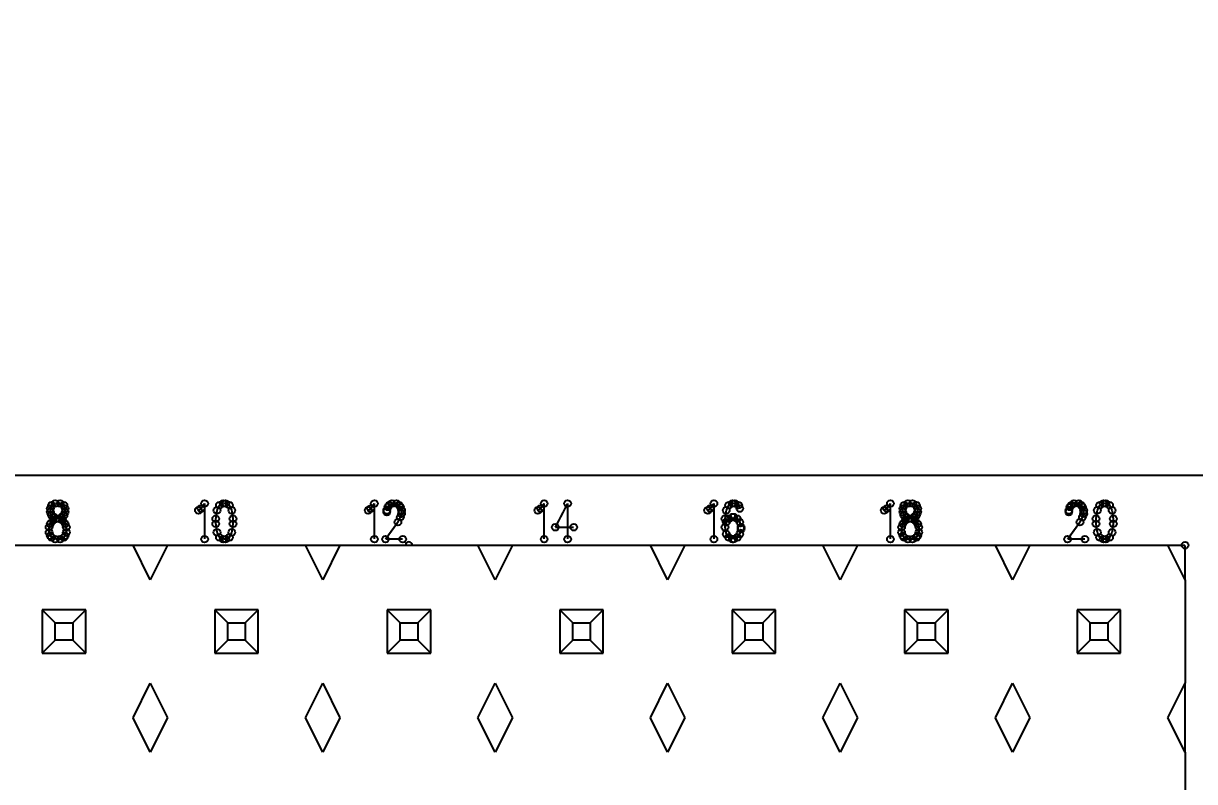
# Model space of a CAD drawing. Header units: millimetres. Extents: x 0 to 297, y 0 to 210.
# Drawn here: x 75.63 to 92.88, y 136.28 to 147.44 of the extents above; entities that cross this region are included whole.
import ezdxf

# ---------------------------------------------------------------- set-up
doc = ezdxf.new("R2010")
doc.units = ezdxf.units.MM
doc.header["$LTSCALE"] = 16.335
doc.layers.get('0').update_dxf_attribs({"linetype": 'CONTINUOUS'})
doc.layers.add('1', color=7, linetype='CONTINUOUS')
doc.styles.get("Standard").update_dxf_attribs({"font": 'txt', "width": 0.8})
doc.dimstyles.new('DIMSTYLE_3', dxfattribs={"dimtxt": 4, "dimasz": 4.8, "dimexe": 3, "dimexo": 1.6, "dimgap": 2, "dimtad": 0, "dimtih": 1, "dimtoh": 1, "dimdsep": 46, "dimtxsty": 'Standard', "dimblk": '_FILLED', "dimblk1": '_FILLED', "dimblk2": '_FILLED', "dimcen": 0.09, "dimadec": 0, "dimazin": 0, "dimtp": 0.3, "dimtm": 0.3, "dimtfac": 1, "dimtofl": 0, "dimtmove": 0, "dimatfit": 3, "dimldrblk": '_FILLED', "dimfxl": 1, "dimtolj": 1, "dimarcsym": 0})

# ---------------------------------------------------------------- blocks, each defined once
blk = doc.blocks.new('_FILLED')
at = {"color": 0, "linetype": 'ByBlock'}
blk.add_solid([(0, 0), (-1, 0.1667), (-1, -0.1667)], dxfattribs=at)
blk = doc.blocks.new('*D5')
at = {"color": 2, "linetype": 'Continuous'}
for p, q in [((21.809, 137.888), (21.809, 154.75)), ((117.809, 137.888), (117.809, 154.75)), ((21.809, 151.75), (64.609, 151.75)), ((117.809, 151.75), (75.009, 151.75))]:
    blk.add_line(p, q, dxfattribs=at)
at = {"color": 2, "linetype": 'Continuous', "xscale": 4.8, "yscale": 4.8, "zscale": 4.8, "rotation": 180}
blk.add_blockref('_FILLED', (21.809, 151.75), dxfattribs=at)
at = {"color": 2, "linetype": 'Continuous', "xscale": 4.8, "yscale": 4.8, "zscale": 4.8}
blk.add_blockref('_FILLED', (117.809, 151.75), dxfattribs=at)
at = {"color": 2, "linetype": 'Continuous', "insert": (69.809, 153.75), "char_height": 4, "width": 6.4, "attachment_point": 2, "line_spacing_factor": 0.9}
blk.add_mtext('96', dxfattribs=at)
blk = doc.blocks.new('*D6')
at = {"color": 2, "linetype": 'Continuous'}
for p, q in [((17.309, 140.389), (17.309, 166.61)), ((122.309, 140.389), (122.309, 166.61)), ((17.309, 163.61), (63.009, 163.61)), ((122.309, 163.61), (76.609, 163.61))]:
    blk.add_line(p, q, dxfattribs=at)
at = {"color": 2, "linetype": 'Continuous', "xscale": 4.8, "yscale": 4.8, "zscale": 4.8, "rotation": 180}
blk.add_blockref('_FILLED', (17.309, 163.61), dxfattribs=at)
at = {"color": 2, "linetype": 'Continuous', "xscale": 4.8, "yscale": 4.8, "zscale": 4.8}
blk.add_blockref('_FILLED', (122.309, 163.61), dxfattribs=at)
at = {"color": 2, "linetype": 'Continuous', "insert": (69.809, 165.61), "char_height": 4, "width": 9.6, "attachment_point": 2, "line_spacing_factor": 0.9}
blk.add_mtext('105', dxfattribs=at)

msp = doc.modelspace()

# ---------------------------------------------------------------- linework, layer by layer
at = {"layer": '1', "color": 7, "linetype": 'Continuous'}
for p, q in [((19.309, 140.789), (120.309, 140.789)), ((75.213, 139.759), (77.245, 139.759)), ((77.499, 139.251), (77.245, 139.759)), ((77.753, 139.759), (77.499, 139.251)), ((77.753, 139.759), (79.785, 139.759)), ((80.039, 139.251), (79.785, 139.759)), ((80.293, 139.759), (80.039, 139.251)), ((80.293, 139.759), (82.325, 139.759)), ((82.579, 139.251), (82.325, 139.759)), ((82.833, 139.759), (82.579, 139.251)), ((82.833, 139.759), (84.865, 139.759)), ((85.119, 139.251), (84.865, 139.759)), ((85.373, 139.759), (85.119, 139.251)), ((85.373, 139.759), (87.405, 139.759)), ((87.659, 139.251), (87.405, 139.759)), ((87.913, 139.759), (87.659, 139.251)), ((87.913, 139.759), (89.945, 139.759)), ((90.199, 139.251), (89.945, 139.759)), ((90.453, 139.759), (90.199, 139.251)), ((90.453, 139.759), (92.485, 139.759)), ((92.739, 139.251), (92.485, 139.759)), ((92.739, 139.251), (92.739, 137.727)), ((75.909, 138.809), (75.909, 138.169)), ((75.909, 138.809), (76.1, 138.618)), ((76.549, 138.809), (75.909, 138.809)), ((76.549, 138.809), (76.359, 138.618)), ((76.549, 138.169), (76.549, 138.809)), ((78.449, 138.809), (78.449, 138.169)), ((79.089, 138.809), (78.449, 138.809)), ((78.449, 138.809), (78.64, 138.618)), ((79.089, 138.809), (78.899, 138.618)), ((79.089, 138.169), (79.089, 138.809)), ((80.989, 138.809), (80.989, 138.169)), ((81.629, 138.809), (80.989, 138.809)), ((80.989, 138.809), (81.18, 138.618)), ((81.629, 138.809), (81.439, 138.618)), ((81.629, 138.169), (81.629, 138.809)), ((83.529, 138.809), (83.529, 138.169)), ((84.169, 138.809), (83.529, 138.809)), ((83.529, 138.809), (83.72, 138.618)), ((84.169, 138.809), (83.979, 138.618)), ((84.169, 138.169), (84.169, 138.809)), ((86.069, 138.809), (86.069, 138.169)), ((86.709, 138.809), (86.069, 138.809)), ((86.069, 138.809), (86.26, 138.618)), ((86.709, 138.809), (86.519, 138.618)), ((86.709, 138.169), (86.709, 138.809)), ((88.609, 138.809), (88.609, 138.169)), ((89.249, 138.809), (88.609, 138.809)), ((88.609, 138.809), (88.8, 138.618)), ((89.249, 138.809), (89.059, 138.618)), ((89.249, 138.169), (89.249, 138.809)), ((91.149, 138.809), (91.149, 138.169)), ((91.789, 138.809), (91.149, 138.809)), ((91.149, 138.809), (91.34, 138.618)), ((91.789, 138.809), (91.599, 138.618)), ((91.789, 138.169), (91.789, 138.809)), ((76.1, 138.359), (76.1, 138.618)), ((76.1, 138.618), (76.359, 138.618)), ((76.359, 138.618), (76.359, 138.359)), ((78.64, 138.359), (78.64, 138.618)), ((78.64, 138.618), (78.899, 138.618)), ((78.899, 138.618), (78.899, 138.359)), ((81.18, 138.359), (81.18, 138.618)), ((81.18, 138.618), (81.439, 138.618)), ((81.439, 138.618), (81.439, 138.359)), ((83.72, 138.359), (83.72, 138.618)), ((83.72, 138.618), (83.979, 138.618)), ((83.979, 138.618), (83.979, 138.359)), ((86.26, 138.359), (86.26, 138.618)), ((86.26, 138.618), (86.519, 138.618)), ((86.519, 138.618), (86.519, 138.359)), ((88.8, 138.359), (88.8, 138.618)), ((88.8, 138.618), (89.059, 138.618)), ((89.059, 138.618), (89.059, 138.359)), ((91.34, 138.359), (91.34, 138.618)), ((91.34, 138.618), (91.599, 138.618)), ((91.599, 138.618), (91.599, 138.359)), ((76.1, 138.359), (75.909, 138.169)), ((76.359, 138.359), (76.1, 138.359)), ((76.359, 138.359), (76.549, 138.169)), ((78.64, 138.359), (78.449, 138.169)), ((78.899, 138.359), (78.64, 138.359)), ((78.899, 138.359), (79.089, 138.169)), ((81.18, 138.359), (80.989, 138.169)), ((81.439, 138.359), (81.18, 138.359)), ((81.439, 138.359), (81.629, 138.169)), ((83.72, 138.359), (83.529, 138.169)), ((83.979, 138.359), (83.72, 138.359)), ((83.979, 138.359), (84.169, 138.169)), ((86.26, 138.359), (86.069, 138.169)), ((86.519, 138.359), (86.26, 138.359)), ((86.519, 138.359), (86.709, 138.169)), ((88.8, 138.359), (88.609, 138.169)), ((89.059, 138.359), (88.8, 138.359)), ((89.059, 138.359), (89.249, 138.169)), ((91.34, 138.359), (91.149, 138.169)), ((91.599, 138.359), (91.34, 138.359)), ((91.599, 138.359), (91.789, 138.169)), ((75.909, 138.169), (76.549, 138.169)), ((78.449, 138.169), (79.089, 138.169)), ((80.989, 138.169), (81.629, 138.169)), ((83.529, 138.169), (84.169, 138.169)), ((86.069, 138.169), (86.709, 138.169)), ((88.609, 138.169), (89.249, 138.169)), ((91.149, 138.169), (91.789, 138.169)), ((77.245, 137.219), (77.499, 137.727)), ((77.499, 137.727), (77.753, 137.219)), ((79.785, 137.219), (80.039, 137.727)), ((80.039, 137.727), (80.293, 137.219)), ((82.325, 137.219), (82.579, 137.727)), ((82.579, 137.727), (82.833, 137.219)), ((84.865, 137.219), (85.119, 137.727)), ((85.119, 137.727), (85.373, 137.219)), ((87.405, 137.219), (87.659, 137.727)), ((87.659, 137.727), (87.913, 137.219)), ((89.945, 137.219), (90.199, 137.727)), ((90.199, 137.727), (90.453, 137.219)), ((92.485, 137.219), (92.739, 137.727)), ((77.499, 136.711), (77.245, 137.219)), ((77.753, 137.219), (77.499, 136.711)), ((80.039, 136.711), (79.785, 137.219)), ((80.293, 137.219), (80.039, 136.711)), ((82.579, 136.711), (82.325, 137.219)), ((82.833, 137.219), (82.579, 136.711)), ((85.119, 136.711), (84.865, 137.219)), ((85.373, 137.219), (85.119, 136.711)), ((87.659, 136.711), (87.405, 137.219)), ((87.913, 137.219), (87.659, 136.711)), ((90.199, 136.711), (89.945, 137.219)), ((90.453, 137.219), (90.199, 136.711)), ((92.739, 136.711), (92.485, 137.219)), ((92.739, 136.711), (92.739, 135.187))]:
    msp.add_line(p, q, dxfattribs=at)
at = {"layer": '1', "color": 9, "linetype": 'Continuous', "const_width": 0.0297}
for points in [[(19.309, 140.788), (120.309, 140.788)], [(76.045, 140.348), (76.027, 140.298)], [(76.027, 140.298), (76.027, 140.248)], [(76.027, 140.248), (76.045, 140.198)], [(76.1, 140.373), (76.045, 140.348)], [(76.173, 140.373), (76.1, 140.373)], [(76.227, 140.348), (76.173, 140.373)], [(76.246, 140.298), (76.227, 140.348)], [(76.227, 140.198), (76.246, 140.248)], [(76.246, 140.248), (76.246, 140.298)], [(78.209, 140.273), (78.246, 140.298)], [(78.246, 140.298), (78.3, 140.373)], [(78.3, 140.373), (78.3, 139.848)], [(78.482, 140.273), (78.464, 140.148)], [(78.518, 140.348), (78.482, 140.273)], [(78.573, 140.373), (78.518, 140.348)], [(78.609, 140.373), (78.573, 140.373)], [(78.664, 140.348), (78.609, 140.373)], [(78.7, 140.273), (78.664, 140.348)], [(78.718, 140.148), (78.7, 140.273)], [(80.709, 140.273), (80.746, 140.298)], [(80.746, 140.298), (80.8, 140.373)], [(80.8, 140.373), (80.8, 139.848)], [(80.982, 140.273), (81, 140.323)], [(81, 140.323), (81.018, 140.348)], [(81.018, 140.348), (81.055, 140.373)], [(81.055, 140.373), (81.127, 140.373)], [(81.127, 140.373), (81.164, 140.348)], [(81.164, 140.348), (81.182, 140.323)], [(81.182, 140.323), (81.2, 140.273)], [(81.2, 140.223), (81.182, 140.173)], [(81.2, 140.273), (81.2, 140.223)], [(83.209, 140.273), (83.246, 140.298)], [(83.246, 140.298), (83.3, 140.373)], [(83.3, 140.373), (83.3, 139.848)], [(83.646, 140.373), (83.464, 140.023)], [(83.646, 140.373), (83.646, 139.848)], [(85.709, 140.273), (85.745, 140.298)], [(85.745, 140.298), (85.8, 140.373)], [(85.8, 140.373), (85.8, 139.848)], [(85.982, 140.273), (85.964, 140.148)], [(86.018, 140.348), (85.982, 140.273)], [(86.073, 140.373), (86.018, 140.348)], [(86.109, 140.373), (86.073, 140.373)], [(86.164, 140.348), (86.109, 140.373)], [(86.182, 140.298), (86.164, 140.348)], [(88.309, 140.273), (88.346, 140.298)], [(88.346, 140.298), (88.4, 140.373)], [(88.4, 140.373), (88.4, 139.848)], [(88.6, 140.348), (88.582, 140.298)], [(88.582, 140.298), (88.582, 140.248)], [(88.582, 140.248), (88.6, 140.198)], [(88.655, 140.373), (88.6, 140.348)], [(88.727, 140.373), (88.655, 140.373)], [(88.782, 140.348), (88.727, 140.373)], [(88.8, 140.298), (88.782, 140.348)], [(88.782, 140.198), (88.8, 140.248)], [(88.8, 140.248), (88.8, 140.298)], [(91.027, 140.273), (91.045, 140.323)], [(91.045, 140.323), (91.064, 140.348)], [(91.064, 140.348), (91.1, 140.373)], [(91.1, 140.373), (91.173, 140.373)], [(91.173, 140.373), (91.209, 140.348)], [(91.209, 140.348), (91.227, 140.323)], [(91.227, 140.323), (91.246, 140.273)], [(91.246, 140.223), (91.227, 140.173)], [(91.246, 140.273), (91.246, 140.223)], [(91.446, 140.273), (91.427, 140.148)], [(91.482, 140.348), (91.446, 140.273)], [(91.536, 140.373), (91.482, 140.348)], [(91.573, 140.373), (91.536, 140.373)], [(91.627, 140.348), (91.573, 140.373)], [(91.664, 140.273), (91.627, 140.348)], [(91.682, 140.148), (91.664, 140.273)], [(76.009, 140.023), (76.027, 140.073)], [(76.027, 140.073), (76.064, 140.123)], [(76.045, 140.198), (76.082, 140.173)], [(76.064, 140.123), (76.118, 140.148)], [(76.082, 140.173), (76.155, 140.148)], [(76.118, 140.148), (76.191, 140.173)], [(76.155, 140.148), (76.209, 140.123)], [(76.191, 140.173), (76.227, 140.198)], [(76.209, 140.123), (76.246, 140.073)], [(76.246, 140.073), (76.264, 140.023)], [(78.464, 140.148), (78.464, 140.073)], [(78.464, 140.073), (78.482, 139.948)], [(78.7, 139.948), (78.718, 140.073)], [(78.718, 140.073), (78.718, 140.148)], [(81.146, 140.098), (80.964, 139.848)], [(81.182, 140.173), (81.146, 140.098)], [(85.964, 140.148), (85.964, 140.023)], [(85.982, 140.098), (85.964, 140.023)], [(86.018, 140.148), (85.982, 140.098)], [(86.073, 140.173), (86.018, 140.148)], [(86.146, 140.148), (86.091, 140.173)], [(86.182, 140.098), (86.146, 140.148)], [(86.2, 140.023), (86.182, 140.098)], [(88.564, 140.023), (88.582, 140.073)], [(88.582, 140.073), (88.618, 140.123)], [(88.6, 140.198), (88.637, 140.173)], [(88.618, 140.123), (88.673, 140.148)], [(88.637, 140.173), (88.709, 140.148)], [(88.673, 140.148), (88.745, 140.173)], [(88.709, 140.148), (88.764, 140.123)], [(88.745, 140.173), (88.782, 140.198)], [(88.764, 140.123), (88.8, 140.073)], [(88.8, 140.073), (88.818, 140.023)], [(91.191, 140.098), (91.009, 139.848)], [(91.227, 140.173), (91.191, 140.098)], [(91.427, 140.148), (91.427, 140.073)], [(91.427, 140.073), (91.446, 139.948)], [(91.664, 139.948), (91.682, 140.073)], [(91.682, 140.073), (91.682, 140.148)], [(76.009, 139.948), (76.009, 140.023)], [(76.027, 139.898), (76.009, 139.948)], [(76.045, 139.873), (76.027, 139.898)], [(76.1, 139.848), (76.045, 139.873)], [(76.227, 139.873), (76.173, 139.848)], [(76.246, 139.898), (76.227, 139.873)], [(76.264, 139.948), (76.246, 139.898)], [(76.264, 140.023), (76.264, 139.948)], [(78.482, 139.948), (78.518, 139.873)], [(78.518, 139.873), (78.573, 139.848)], [(78.609, 139.848), (78.664, 139.873)], [(78.664, 139.873), (78.7, 139.948)], [(83.464, 140.023), (83.736, 140.023)], [(85.964, 140.023), (85.982, 139.923)], [(85.982, 139.923), (86.018, 139.873)], [(86.018, 139.873), (86.073, 139.848)], [(86.091, 139.848), (86.146, 139.873)], [(86.146, 139.873), (86.182, 139.923)], [(86.182, 139.923), (86.2, 139.998)], [(88.564, 139.948), (88.564, 140.023)], [(88.582, 139.898), (88.564, 139.948)], [(88.6, 139.873), (88.582, 139.898)], [(88.655, 139.848), (88.6, 139.873)], [(88.782, 139.873), (88.727, 139.848)], [(88.8, 139.898), (88.782, 139.873)], [(88.818, 139.948), (88.8, 139.898)], [(88.818, 140.023), (88.818, 139.948)], [(91.446, 139.948), (91.482, 139.873)], [(91.482, 139.873), (91.536, 139.848)], [(91.573, 139.848), (91.627, 139.873)], [(91.627, 139.873), (91.664, 139.948)], [(76.173, 139.848), (76.1, 139.848)], [(77.245, 139.758), (77.753, 139.758)], [(78.573, 139.848), (78.609, 139.848)], [(79.785, 139.758), (80.293, 139.758)], [(80.964, 139.848), (81.218, 139.848)], [(82.325, 139.758), (82.833, 139.758)], [(84.865, 139.758), (85.373, 139.758)], [(87.405, 139.758), (87.913, 139.758)], [(88.727, 139.848), (88.655, 139.848)], [(89.945, 139.758), (90.453, 139.758)], [(91.009, 139.848), (91.264, 139.848)], [(91.536, 139.848), (91.573, 139.848)], [(92.485, 139.758), (92.739, 139.758)], [(92.739, 139.758), (92.739, 139.251)], [(92.739, 137.727), (92.739, 136.711)]]:
    msp.add_lwpolyline(points, dxfattribs=at)
at = {"layer": '1', "color": 7, "linetype": 'Continuous'}
for centre in [(76.045, 140.348), (76.1, 140.373), (76.173, 140.373), (76.227, 140.348), (78.3, 140.373), (78.518, 140.348), (78.573, 140.373), (78.609, 140.373), (78.664, 140.348), (80.8, 140.373), (81.018, 140.348), (81.055, 140.373), (81.127, 140.373), (81.164, 140.348), (83.3, 140.373), (83.646, 140.373), (85.8, 140.373), (86.018, 140.348), (86.073, 140.373), (86.109, 140.373), (86.164, 140.348), (88.4, 140.373), (88.6, 140.348), (88.655, 140.373), (88.727, 140.373), (88.782, 140.348), (91.064, 140.348), (91.1, 140.373), (91.173, 140.373), (91.209, 140.348), (91.482, 140.348), (91.536, 140.373), (91.573, 140.373), (91.627, 140.348), (76.027, 140.298), (76.027, 140.248), (76.045, 140.198), (76.227, 140.198), (76.246, 140.298), (76.246, 140.248), (78.209, 140.273), (78.246, 140.298), (78.482, 140.273), (78.7, 140.273), (80.709, 140.273), (80.746, 140.298), (80.982, 140.273), (80.982, 140.248), (81, 140.323), (81.182, 140.323), (81.2, 140.273), (81.2, 140.223), (83.209, 140.273), (83.246, 140.298), (85.709, 140.273), (85.745, 140.298), (85.982, 140.273), (86.182, 140.298), (88.309, 140.273), (88.346, 140.298), (88.582, 140.298), (88.582, 140.248), (88.6, 140.198), (88.782, 140.198), (88.8, 140.298), (88.8, 140.248), (91.027, 140.273), (91.027, 140.248), (91.045, 140.323), (91.227, 140.323), (91.246, 140.273), (91.246, 140.223), (91.446, 140.273), (91.664, 140.273), (76.009, 140.023), (76.027, 140.073), (76.064, 140.123), (76.082, 140.173), (76.118, 140.148), (76.155, 140.148), (76.191, 140.173), (76.209, 140.123), (76.246, 140.073), (76.264, 140.023), (78.464, 140.148), (78.464, 140.073), (78.718, 140.148), (78.718, 140.073), (81.146, 140.098), (81.182, 140.173), (83.464, 140.023), (83.736, 140.023), (85.964, 140.148), (85.964, 140.023), (85.982, 140.098), (86.018, 140.148), (86.073, 140.173), (86.091, 140.173), (86.146, 140.148), (86.182, 140.098), (86.2, 140.023), (88.564, 140.023), (88.582, 140.073), (88.618, 140.123), (88.637, 140.173), (88.673, 140.148), (88.709, 140.148), (88.745, 140.173), (88.764, 140.123), (88.8, 140.073), (88.818, 140.023), (91.191, 140.098), (91.227, 140.173), (91.427, 140.148), (91.427, 140.073), (91.682, 140.148), (91.682, 140.073), (76.009, 139.948), (76.027, 139.898), (76.045, 139.873), (76.1, 139.848), (76.173, 139.848), (76.227, 139.873), (76.246, 139.898), (76.264, 139.948), (78.3, 139.848), (78.482, 139.948), (78.518, 139.873), (78.573, 139.848), (78.609, 139.848), (78.664, 139.873), (78.7, 139.948), (80.8, 139.848), (80.964, 139.848), (81.218, 139.848), (83.3, 139.848), (83.646, 139.848), (85.8, 139.848), (85.982, 139.923), (86.018, 139.873), (86.073, 139.848), (86.091, 139.848), (86.146, 139.873), (86.182, 139.923), (86.2, 139.998), (88.4, 139.848), (88.564, 139.948), (88.582, 139.898), (88.6, 139.873), (88.655, 139.848), (88.727, 139.848), (88.782, 139.873), (88.8, 139.898), (88.818, 139.948), (91.009, 139.848), (91.264, 139.848), (91.446, 139.948), (91.482, 139.873), (91.536, 139.848), (91.573, 139.848), (91.627, 139.873), (91.664, 139.948), (92.739, 139.758)]:
    msp.add_circle(centre, 0.05, dxfattribs=at)
msp.add_arc((81.309, 139.758), 0.05, 0.9626, 180, dxfattribs=at)

# ---------------------------------------------------------------- dimensions: what is measured, and where the dimension line sits
at = {"color": 2, "linetype": 'Continuous'}
for base, p1, p2, picture, middle in [((17.309, 163.61), (122.309, 138.789), (17.309, 138.789), '*D6', (70.309, 163.61)), ((21.809, 151.75), (117.809, 136.288), (21.809, 136.288), '*D5', (69.809, 151.75))]:
    dim = msp.add_linear_dim(base=base, p1=p1, p2=p2, angle=180, dimstyle='DIMSTYLE_3', dxfattribs=at)
    dim.commit()
    dim.dimension.update_dxf_attribs({"geometry": picture, "text_midpoint": middle, "dimtype": 160})

doc.saveas('drawing.dxf')
